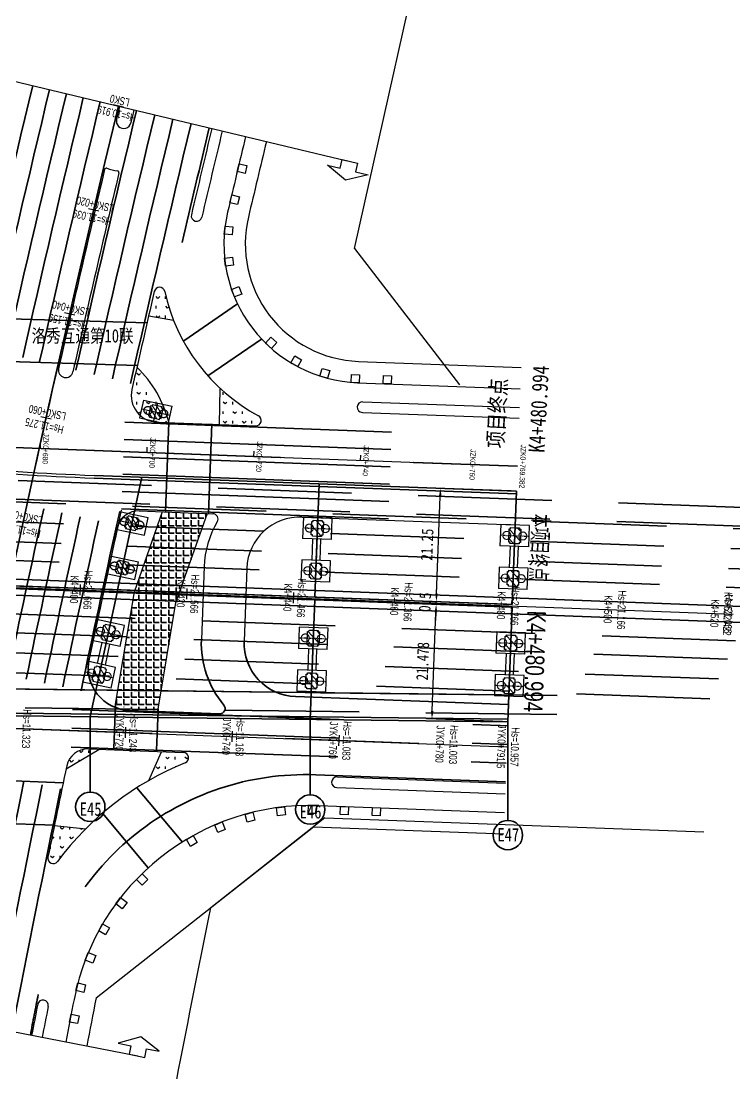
# Model space of a CAD drawing. Extents: x 0 to 558779, y 0 to 2762081.
# Drawn here: x 520610.6 to 520744.2, y 2757525.3 to 2757722.5 of the extents above; entities that cross this region are included whole.
import ezdxf
from ezdxf.enums import TextEntityAlignment as Align

# ---------------------------------------------------------------- set-up
doc = ezdxf.new("R2010")
doc.units = 0
doc.header["$LTSCALE"] = 20
doc.header["$PDMODE"] = 34
for name, pattern in [('CENTER', [2, 1.25, -0.25, 0.25, -0.25]), ('DASHED', [19.05, 12.7, -6.35]), ('HIDDEN', [0.375, 0.25, -0.125])]:
    doc.linetypes.add(name, pattern=pattern)
for name, color, linetype in [('B-标线', 8, 'Continuous'), ('B-标线 地面', 46, 'Continuous'), ('DL-中心线', 10, 'Continuous'), ('DL-人行道边线', 1, 'Continuous'), ('DL-分界线', 11, 'Continuous'), ('DL-树池', 110, 'Continuous'), ('DL-非机动车道边线', 6, 'Continuous'), ('FD-斑马线', 243, 'Continuous'), ('L-主桥边线', 240, 'Continuous'), ('L-辅路绿化带', 3, 'Continuous'), ('Pile-JZ', 7, 'Continuous'), ('QL-主线桥墩', 191, 'Continuous'), ('RD-红线', 230, 'Continuous'), ('XW_2022', 7, 'Continuous'), ('XW_JY-江城大道右辅路', 7, 'Continuous'), ('XW_JZ', 7, 'Continuous'), ('XW_JZ-江城大道左辅路', 7, 'Continuous'), ('XW_L', 7, 'Continuous'), ('XW_洛沙大道', 7, 'Continuous'), ('主线墩中心线', 6, 'Continuous'), ('主线墩号', 1, 'Continuous'), ('主线桥宽', 4, 'Continuous'), ('分界线', 11, 'Continuous'), ('文本', 3, 'Continuous'), ('桩号-2022', 7, 'Continuous'), ('桩号-JY-江城大道右辅路', 7, 'Continuous'), ('桩号-洛沙大道', 7, 'Continuous'), ('点划线', 6, 'CENTER'), ('粗实线', 1, 'Continuous'), ('设计高-2022', 7, 'Continuous'), ('设计高-JY-江城大道右辅路', 7, 'Continuous'), ('设计高-地面高-2022', 7, 'Continuous'), ('设计高-地面高-JY-江城大道右辅路', 7, 'Continuous'), ('设计高-地面高-洛沙大道', 7, 'Continuous'), ('设计高-洛沙大道', 7, 'Continuous')]:
    doc.layers.add(name, color=color, linetype=linetype)
for name, color, linetype, lineweight in [('构造粗虚', 2, 'DASHED', 30), ('构造细实', 5, 'Continuous', 15), ('细线', 3, 'Continuous', 18), ('细虚线', 2, 'DASHED', 15)]:
    doc.layers.add(name, color=color, linetype=linetype, lineweight=lineweight)
doc.styles.get("Standard").update_dxf_attribs({"font": 'fsdb_e.shx', "width": 0.7, "bigfont": 'hzdx.shx'})
doc.styles.add('STYLE1', font='fsdb_e.shx', dxfattribs={"width": 0.75, "bigfont": 'hzdx.shx'})
doc.styles.add('仿宋', font='simfang_0.ttf', dxfattribs={"width": 0.8})
doc.dimstyles.new('跨度', dxfattribs={"dimscale": 2, "dimtxt": 2.2, "dimasz": 1.5, "dimexe": 1, "dimexo": 1, "dimgap": 1, "dimtad": 1, "dimdec": 3, "dimzin": 9, "dimdsep": 46, "dimtxsty": '仿宋', "dimcen": 0, "dimclrd": 4, "dimclre": 4, "dimclrt": 256, "dimadec": 0, "dimazin": 3, "dimtfac": 1, "dimtdec": 3, "dimtix": 1, "dimtmove": 2, "dimatfit": 3, "dimfxl": 1, "dimtolj": 1, "dimtzin": 0, "dimarcsym": 2})
pattern_1 = [(90, (74.0868, 41.6064), (-1.79605, 1.79605), [0.47625, -3.11585]), (45, (74.0868, 41.6064), (-1.7960512242, 1.7960512242), [0.47625, -2.06375]), (135, (74.0868, 41.6064), (-1.7960512242, -1.7960512242), [0.47625, -2.06375])]
pattern_2 = [(90, (74.0869, 241.6073), (-1.79605, 1.79605), [0.47625, -3.11585]), (45, (74.0869, 241.6073), (-1.7960512242, 1.7960512242), [0.47625, -2.06375]), (135, (74.0869, 241.6073), (-1.7960512242, -1.7960512242), [0.47625, -2.06375])]

# ---------------------------------------------------------------- blocks, each defined once
blk = doc.blocks.new('shuchi02')
at = {"layer": 'DL-树池', "color": 3}
blk.add_lwpolyline([(-0.75, 0), (0.75, 0), (0.75, -1.5), (-0.75, -1.5)], close=True, dxfattribs=at)
blk = doc.blocks.new('shuchi01')
at = {"layer": 'DL-树池', "color": 3}
blk.add_lwpolyline([(-0.75, 1.5), (0.75, 1.5), (0.75, 0), (-0.75, 0)], close=True, dxfattribs=at)
blk = doc.blocks.new('E42-E45')
at = {"layer": '构造细实'}
h = blk.add_hatch(dxfattribs=at)
h.set_pattern_fill('ANSI31', color=4, scale=40, style=0)
h.paths.add_polyline_path([(46125, 20497), (46125, 20412), (46125, 20327), (46100, 20327), (46100, 20302), (45850, 20302), (45850, 20327), (45825, 20327), (45825, 20412), (45825, 20497), (45850, 20497), (45850, 20522), (46100, 20522), (46100, 20497)])
h.paths.add_polyline_path([(45050, 20302), (45050, 20327), (45025, 20327), (45025, 20412), (45025, 20497), (45050, 20497), (45050, 20522), (45300, 20522), (45300, 20497), (45325, 20497), (45325, 20412), (45325, 20327), (45300, 20327), (45300, 20302)])
at = {"layer": '点划线', "ltscale": 0.3}
for p, q in [((45175, 20682), (45175, 20142)), ((45975, 20682), (45975, 20142)), ((44975, 20412), (46175, 20412))]:
    blk.add_line(p, q, dxfattribs=at)
at = {"layer": '粗实线'}
for p, q in [((44975, 20142), (44975, 20682)), ((45375, 20682), (44975, 20682)), ((45375, 20142), (45375, 20682)), ((45775, 20142), (45775, 20682)), ((46175, 20682), (45775, 20682)), ((46175, 20142), (46175, 20682)), ((45375, 20487), (45775, 20487)), ((45375, 20337), (45775, 20337)), ((44975, 20142), (45375, 20142)), ((45775, 20142), (46175, 20142))]:
    blk.add_line(p, q, dxfattribs=at)
at = {"layer": '粗实线', "color": 4}
for points in [[(45050, 20302), (45050, 20327), (45025, 20327), (45025, 20412), (45025, 20497), (45050, 20497), (45050, 20522), (45300, 20522), (45300, 20497), (45325, 20497), (45325, 20412), (45325, 20327)], [(45050, 20302), (45300, 20302), (45300, 20327), (45325, 20327)]]:
    blk.add_lwpolyline(points, dxfattribs=at)
blk.add_lwpolyline([(46125, 20497), (46125, 20412), (46125, 20327), (46100, 20327), (46100, 20302), (45850, 20302), (45850, 20327), (45825, 20327), (45825, 20412), (45825, 20497), (45850, 20497), (45850, 20522), (46100, 20522), (46100, 20497)], close=True, dxfattribs=at)
at = {"layer": '细虚线', "ltscale": 5}
for centre in [(45175, 20562), (45975, 20562), (45175, 20262), (45975, 20262)]:
    blk.add_circle(centre, 75, dxfattribs=at)
blk = doc.blocks.new('*D1528')
at = {"layer": 'DEFPOINTS', "color": 0}
for p in [(3667.43, -386.64), (3681.65, -387.17), (3680.85, -408.64)]:
    blk.add_point(p, dxfattribs=at)
at = {"layer": '主线桥宽', "color": 4, "lineweight": -2}
for p, q in [((3680.65, -387.14), (3666.43, -386.61)), ((3666.69, -406.61), (3667.37, -388.14)), ((3679.85, -408.6), (3665.63, -408.07))]:
    blk.add_line(p, q, dxfattribs=at)
at = {"layer": '主线桥宽', "color": 4}
for points in [[(3667.62, -388.15), (3667.12, -388.13), (3667.43, -386.64)], [(3666.44, -406.6), (3666.94, -406.62), (3666.63, -408.11)]]:
    blk.add_solid(points, dxfattribs=at)
at = {"layer": '主线桥宽', "insert": (3664.91, -397.3), "char_height": 2.2, "attachment_point": 5, "rotation": 87.866, "style": '仿宋'}
blk.add_mtext('\\A1;21.478', dxfattribs=at)
blk = doc.blocks.new('*D1556')
at = {"layer": 'DEFPOINTS', "color": 0}
for p in [(3667.45, -386.14), (3681.65, -387.17), (3681.67, -386.67)]:
    blk.add_point(p, dxfattribs=at)
at = {"layer": '主线桥宽', "color": 4, "lineweight": -2}
for p, q in [((3667.51, -384.65), (3667.56, -383.15)), ((3680.67, -386.64), (3666.45, -386.11)), ((3667.43, -386.64), (3667.45, -386.14)), ((3680.65, -387.14), (3666.43, -386.61)), ((3667.37, -388.14), (3667.32, -389.64))]:
    blk.add_line(p, q, dxfattribs=at)
at = {"layer": '主线桥宽', "color": 4}
for points in [[(3667.26, -384.64), (3667.75, -384.65), (3667.45, -386.14)], [(3667.62, -388.15), (3667.12, -388.13), (3667.43, -386.64)]]:
    blk.add_solid(points, dxfattribs=at)
at = {"layer": '主线桥宽', "insert": (3665.33, -386.23), "char_height": 2.2, "attachment_point": 5, "rotation": 87.866, "style": '仿宋'}
blk.add_mtext('\\A1;0.5', dxfattribs=at)
blk = doc.blocks.new('*D1557')
at = {"layer": 'DEFPOINTS', "color": 0}
for p in [(3668.24, -364.91), (3682.46, -365.44), (3681.67, -386.67)]:
    blk.add_point(p, dxfattribs=at)
at = {"layer": '主线桥宽', "color": 4, "lineweight": -2}
for p, q in [((3681.46, -365.4), (3667.24, -364.87)), ((3667.51, -384.65), (3668.18, -366.41)), ((3680.67, -386.64), (3666.45, -386.11))]:
    blk.add_line(p, q, dxfattribs=at)
at = {"layer": '主线桥宽', "color": 4}
for points in [[(3668.43, -366.42), (3667.93, -366.4), (3668.24, -364.91)], [(3667.26, -384.64), (3667.75, -384.65), (3667.45, -386.14)]]:
    blk.add_solid(points, dxfattribs=at)
at = {"layer": '主线桥宽', "insert": (3665.73, -375.45), "char_height": 2.2, "attachment_point": 5, "rotation": 87.866, "style": '仿宋'}
blk.add_mtext('\\A1;21.25', dxfattribs=at)
blk = doc.blocks.new('独柱墩20220927')
at = {"layer": '构造细实'}
h = blk.add_hatch(dxfattribs=at)
h.set_pattern_fill('ANSI31', color=4, scale=0.2, style=0)
h.paths.add_polyline_path([(0, 1.2), (-0.95, 1.2), (-0.95, 0.95), (-1.2, 0.95), (-1.2, 0), (0, 0)])
h.paths.add_polyline_path([(0, 0), (1.2, 0), (1.2, 0.95), (0.95, 0.95), (0.95, 1.2), (0, 1.2)])
h.paths.add_polyline_path([(-1.2, 0), (-1.2, -0.95), (-0.95, -0.95), (-0.95, -1.2), (0, -1.2), (0, 0)])
h.paths.add_polyline_path([(0, -1.2), (0.95, -1.2), (0.95, -0.95), (1.2, -0.95), (1.2, 0), (0, 0)])
at = {"layer": '构造粗虚', "ltscale": 5}
for centre in [(0, 1.5), (0, -1.5)]:
    blk.add_circle(centre, 0.75, dxfattribs=at)
at = {"layer": '点划线', "ltscale": 29.527559}
for p, q in [((0, 2.75), (0, -2.75)), ((-1.7, 0), (1.7, 0)), ((0, -0.58), (0, -2.17))]:
    blk.add_line(p, q, dxfattribs=at)
at = {"layer": '粗实线'}
for p, q in [((-1.7, 2.75), (-1.7, -2.75)), ((1.7, 2.75), (-1.7, 2.75)), ((1.7, 2.75), (1.7, -2.75)), ((-1.7, -2.75), (1.7, -2.75))]:
    blk.add_line(p, q, dxfattribs=at)
blk.add_lwpolyline([(1.2, -0.95), (1.2, 0), (1.2, 0.95), (0.95, 0.95), (0.95, 1.2), (-0.95, 1.2), (-0.95, 0.95), (-1.2, 0.95), (-1.2, 0), (-1.2, -0.95), (-0.95, -0.95), (-0.95, -1.2), (0.95, -1.2), (0.95, -0.95)], close=True, dxfattribs=at)
blk = doc.blocks.new('主线桥墩10.09')
for p, q in [((3608.4405, -369.0205), (3602.4478, -396.8606)), ((3608.6629, -379.7697), (3607.7171, -384.1692))]:
    blk.add_line(p, q)
at = {"layer": 'L-主桥边线', "lineweight": 35, "ltscale": 2}
blk.add_line((3603.4233, -362.4943), (3682.4599, -365.439), dxfattribs=at)
at = {"layer": 'L-主桥边线', "color": 3, "lineweight": 35}
for points in [[(1927.4958, -307.3726, 0.02003161), (2286.864, -335.2068), (3681.65, -387.174)], [(1927.5544, -306.876), (1927.5544, -306.876, 0.02003161), (2286.8826, -334.7071), (3681.6686, -386.6743)]]:
    blk.add_lwpolyline(points, format="xyb", dxfattribs=at)
at = {"layer": 'L-主桥边线', "lineweight": 35, "ltscale": 2, "flags": 128}
blk.add_lwpolyline([(3416.706, -405.9986, -0.01035674), (3445.4937, -405.7547), (3680.8502, -408.6362)], format="xyb", dxfattribs=at)
at = {"layer": 'L-主桥边线'}
blk.add_arc((3622.0394, 137.159), 500, 264.590189, 267.866251, dxfattribs=at)
at = {"layer": '主线墩中心线', "linetype": 'CENTER', "lineweight": 35}
for p, q in [((3607.7704, -383.921), (3612.306, -362.8252)), ((3645.4919, -364.0617), (3644.7007, -385.2969)), ((3681.6686, -386.6741), (3682.4599, -365.4389)), ((3602.6625, -407.679), (3607.6637, -384.4174)), ((3644.6821, -385.7966), (3643.848, -408.1832)), ((3680.8502, -408.6371), (3681.65, -387.174))]:
    blk.add_line(p, q, dxfattribs=at)
at = {"layer": '主线墩号', "lineweight": 35}
for p, q in [((3602.6625, -407.679), (3602.6625, -421.8233)), ((3643.848, -408.1832), (3643.848, -422.3276)), ((3680.8502, -408.6371), (3680.8502, -427.1295))]:
    blk.add_line(p, q, dxfattribs=at)
for centre in [(3602.6625, -424.5733), (3643.848, -425.0776), (3680.8502, -429.8795)]:
    blk.add_circle(centre, 2.75, dxfattribs=at)
at = {"layer": '主线墩号'}
for p, xscale, yscale, zscale, rotation in [((3832.04, -839.4353), 0.0100000001842613, 0.0100000001842613, 0.0100000001842613, 87.86625102040553), ((3869.0079, -840.8125), 0.0100000001842613, 0.0100000001842613, 0.0100000001842613, 87.86625102040553), ((3708.952, -884.3953), 0.0100000000241002, 0.0100000000241002, 0.0100000000241002, 77.86625109891851), ((3831.273, -860.022), 0.0100000001842613, 0.0100000001842613, 0.0100000001842613, 87.86625102040553), ((3868.258, -860.9376), 0.0100000001842613, 0.0100000001842613, 0.0100000001842613, 87.86625102040553)]:
    blk.add_blockref('E42-E45', p, dxfattribs=dict(at, xscale=xscale, yscale=yscale, zscale=zscale, rotation=rotation))
at = {"layer": '细线', "rotation": 77.86625106761758}
for p in [(3614.93, -350.6202), (3610.4496, -371.4596), (3608.6629, -379.7697)]:
    blk.add_blockref('独柱墩20220927', p, dxfattribs=at)
at = {"layer": '主线墩号', "lineweight": 35, "style": '仿宋', "width": 0.8}
for s, p in [('K4+480.994', (3686.6248, -350.0627)), ('项目终点', (3678.8388, -350.8198))]:
    blk.add_text(s, height=3, rotation=87, dxfattribs=at).set_placement(p, align=Align.MIDDLE_CENTER)
for s, p in [('E45', (3602.7232, -424.9989)), ('E46', (3643.9087, -425.5031)), ('E47', (3680.9292, -429.8129))]:
    blk.add_text(s, height=2.5, dxfattribs=at).set_placement(p, align=Align.MIDDLE_CENTER)
at = {"layer": '文本', "style": '仿宋', "width": 0.8}
blk.add_text('洛秀互通第10联', height=2.5, dxfattribs=at).set_placement((3591.6791, -337.5865))
at = {"layer": '主线桥宽'}
dim = blk.add_linear_dim(base=(3668.2406, -364.909), p1=(3681.6686, -386.6743), p2=(3682.4599, -365.4389), angle=267.866018, dimstyle='跨度', override={"dimscale": 1, "dimfxl": 0.6}, dxfattribs=at)
dim.commit()
dim.dimension.update_dxf_attribs({"geometry": '*D1557', "text_midpoint": (3665.7275, -375.4478)})
dim = blk.add_linear_dim(base=(3667.4493, -386.1445), p1=(3681.65, -387.174), p2=(3681.6686, -386.6743), angle=267.866018, dimstyle='跨度', override={"dimscale": 1, "dimfxl": 0.6}, dxfattribs=at)
dim.commit()
dim.dimension.update_dxf_attribs({"geometry": '*D1556', "text_midpoint": (3665.331, -386.2279), "dimtype": 160})
dim = blk.add_aligned_dim(p1=(3680.8502, -408.6371), p2=(3681.65, -387.174), distance=14.2292, dimstyle='跨度', override={"dimscale": 1, "dimfxl": 0.6}, dxfattribs=at)
dim.commit()
dim.dimension.update_dxf_attribs({"geometry": '*D1528', "text_midpoint": (3664.9134, -397.2968)})

msp = doc.modelspace()

# ---------------------------------------------------------------- hatches: boundary and pattern name
at = {"layer": 'FD-斑马线', "lineweight": 35}
h = msp.add_hatch(dxfattribs=at)
h.set_pattern_fill('ANGLE', color=8, scale=0.2, style=0)
h.set_pattern_definition([(0, (74.0868, -58.3936), (0, 1.397), [1.016, -0.381]), (90, (74.0868, -58.3936), (-1.397, 1e-16), [1.016, -0.381])])
edge = h.paths.add_edge_path()
edge.add_line((520632.252, 2757593.575), (520636.178, 2757593.428))
edge.add_line((520636.178, 2757593.428), (520639.551, 2757613.604))
edge.add_line((520639.551, 2757613.604), (520645.436, 2757630.309))
edge.add_line((520645.436, 2757630.309), (520637.064, 2757630.621))
edge.add_line((520637.064, 2757630.621), (520631.775, 2757615.608))
edge.add_line((520631.775, 2757615.608), (520628.258, 2757594.571))
edge.add_arc((520632.624, 2757603.568), 10, 244.11294, 267.86602)
at = {"layer": 'L-辅路绿化带'}
h = msp.add_hatch(dxfattribs=at)
h.set_pattern_fill('GRASS', color=256, scale=0.1, style=0)
h.set_pattern_definition(pattern_2)
edge = h.paths.add_edge_path()
edge.add_arc((524518.733, 2756774.797), 3985.5, 166.991874, 167.059384)
edge.add_line((520634.454, 2757667.314), (520639.097, 2757666.509))
edge.add_arc((520671.649, 2757679.368), 35, 192.3547, 201.55611, ccw=False)
edge.add_arc((520636.483, 2757671.665), 1, 12.3547, 166.99187)
h = msp.add_hatch(dxfattribs=at)
h.set_pattern_fill('GRASS', color=256, scale=0.1, style=0)
h.set_pattern_definition(pattern_2)
edge = h.paths.add_edge_path()
edge.add_arc((520636.177, 2757652.382), 4.998, 166.81406, 267.87628)
edge.add_line((520635.992, 2757647.387), (520638.112, 2757647.308))
edge.add_line((520638.112, 2757647.308), (520632.266, 2757657.737))
edge.add_arc((524518.733, 2756774.797), 3985.5, 167.200612, 167.262745)
h = msp.add_hatch(dxfattribs=at)
h.set_pattern_fill('GRASS', color=256, scale=0.1, style=0)
h.set_pattern_definition(pattern_2)
edge = h.paths.add_edge_path()
edge.add_line((520654.423, 2757646.701), (520647.687, 2757646.951))
edge.add_line((520647.687, 2757646.951), (520647.814, 2757653.738))
edge.add_arc((520671.678, 2757679.404), 35.046, 227.08212, 241.59487)
edge.add_arc((520654.529, 2757647.696), 1.002, -96.12023, 61.5371, ccw=False)
h = msp.add_hatch(dxfattribs=at)
h.set_pattern_fill('GRASS', color=256, scale=0.1, style=0)
h.set_pattern_definition(pattern_1)
edge = h.paths.add_edge_path()
edge.add_arc((520660.621, 2757573.989), 42.484, 167.59022, 168.53485)
edge.add_line((520618.984, 2757582.434), (520625.148, 2757586.084))
edge.add_line((520625.148, 2757586.084), (520623.162, 2757586.158))
edge.add_arc((520623.028, 2757582.141), 4.019, 88.08824, 165.91029)
h = msp.add_hatch(dxfattribs=at)
h.set_pattern_fill('GRASS', color=256, scale=0.1, style=0)
h.set_pattern_definition([(90, (74.0868, -58.3936), (-1.79605, 1.79605), [0.47625, -3.11585]), (45, (74.0868, -58.3936), (-1.7960512242, 1.7960512242), [0.47625, -2.06375]), (135, (74.0868, -58.3936), (-1.7960512242, -1.7960512242), [0.47625, -2.06375])])
edge = h.paths.add_edge_path()
edge.add_arc((520640.91, 2757584.496), 1, 9.9548, 87.86602)
edge.add_line((520640.947, 2757585.495), (520636.846, 2757585.648))
edge.add_line((520636.846, 2757585.648), (520634.497, 2757580.272))
edge.add_arc((520662.303, 2757531.663), 56, 112.04359, 119.7712, ccw=False)
edge.add_arc((520640.882, 2757584.512), 1.026, 293.1864, 368.81199)
h = msp.add_hatch(dxfattribs=at)
h.set_pattern_fill('GRASS', color=256, scale=0.1, style=0)
h.set_pattern_definition(pattern_1)
edge = h.paths.add_edge_path()
edge.add_arc((521521.8, 2757384.591), 924.163, 168.311747, 168.686545, ccw=False)
edge.add_line((520616.8, 2757571.814), (520622.661, 2757571.217))
edge.add_arc((520662.737, 2757531.288), 56.572, 135.10502, 143.30313)
edge.add_arc((520616.575, 2757565.691), 1, 168.54267, 323.34504, ccw=False)

# ---------------------------------------------------------------- linework, layer by layer
at = {"layer": 'B-标线', "linetype": 'HIDDEN', "lineweight": 35, "ltscale": 5, "flags": 128}
for points in [[(516322.438, 2758316.933), (516956.171, 2758023.087, 0.0793686), (517564.823, 2757850.856), (518947.799, 2757687.806, 0.0200316), (519307.547, 2757659.942), (521003.552, 2757596.752)], [(516320.965, 2758313.758), (516954.699, 2758019.912, 0.0793686), (517564.414, 2757847.38), (518947.39, 2757684.33, 0.0200316), (519307.417, 2757656.444), (521003.422, 2757593.254)], [(516319.388, 2758310.356), (516953.121, 2758016.51, 0.0793686), (517563.975, 2757843.656), (518946.951, 2757680.605, 0.0200316), (519307.277, 2757652.697), (521003.282, 2757589.507)], [(516317.81, 2758306.954), (516951.544, 2758013.108, 0.0793686), (517563.535, 2757839.932), (518946.511, 2757676.881, 0.0200316), (519307.137, 2757648.95), (521003.142, 2757585.76)], [(518722.616, 2757735.5), (518950.258, 2757708.661, 0.0200316), (519308.329, 2757680.927), (521004.334, 2757617.737)], [(518722.177, 2757731.776), (518949.819, 2757704.937, 0.0200316), (519308.189, 2757677.18), (521004.194, 2757613.99)], [(518721.738, 2757728.051), (518949.38, 2757701.213, 0.0200316), (519308.05, 2757673.433), (521004.055, 2757610.243)], [(518721.328, 2757724.575), (518948.97, 2757697.737, 0.0200316), (519307.919, 2757669.935), (521003.924, 2757606.745)], [(520086.697, 2757597.639), (520291.313, 2757590.016, 0.0321223), (520394.41, 2757592.798, -0.0258674), (520466.372, 2757595.641), (520710.878, 2757592.647)]]:
    msp.add_lwpolyline(points, format="xyb", dxfattribs=at)
at = {"layer": 'B-标线', "lineweight": 35, "flags": 128}
for points in [[(518725.387, 2757720.573), (518948.561, 2757694.261, 0.0200316), (519307.789, 2757666.438), (521003.794, 2757603.247)], [(518725.036, 2757717.593), (518948.209, 2757691.282, 0.0200316), (519307.677, 2757663.44), (521003.682, 2757600.25)]]:
    msp.add_lwpolyline(points, format="xyb", dxfattribs=at)
at = {"layer": 'B-标线', "linetype": 'HIDDEN', "lineweight": 35, "ltscale": 5, "flags": 128}
for points in [[(520609.996, 2757636.433), (521004.483, 2757621.735)], [(520609.666, 2757632.942), (521004.353, 2757618.237)]]:
    msp.add_lwpolyline(points, dxfattribs=at)
at = {"layer": 'B-标线', "lineweight": 35, "ltscale": 5, "flags": 128}
msp.add_lwpolyline([(519867.718, 2757617.806, -0.0225048), (519961.871, 2757610.045, 0.0225048), (520056.023, 2757602.285), (520291.443, 2757593.513, 0.0321223), (520394.091, 2757596.283, -0.0258674), (520466.415, 2757599.14), (520710.921, 2757596.147)], format="xyb", dxfattribs=at)
at = {"layer": 'B-标线 地面', "linetype": 'HIDDEN', "lineweight": 35, "ltscale": 10}
for p, q in [((520629.968, 2757647.362), (520703.698, 2757644.614)), ((520629.847, 2757644.114), (520703.577, 2757641.366)), ((520629.726, 2757640.866), (520703.456, 2757638.119)), ((520629.605, 2757637.618), (520703.335, 2757634.871)), ((520629.484, 2757634.371), (520703.214, 2757631.623)), ((520629.363, 2757631.123), (520703.093, 2757628.376)), ((520620.181, 2757593.523), (520701.681, 2757590.487)), ((520620.051, 2757590.026), (520701.551, 2757586.989)), ((520619.921, 2757586.528), (520701.421, 2757583.492)), ((520665.727, 2757581.319), (520701.29, 2757579.994))]:
    msp.add_line(p, q, dxfattribs=at)
for centre, radius, start, end in [((524518.782, 2756774.802), 4016.548, 166.529215, 167.252143), ((524518.782, 2756774.802), 4013.298, 166.529215, 167.252143), ((524518.782, 2756774.802), 4010.048, 166.529215, 167.252143), ((524518.782, 2756774.802), 4006.798, 166.529215, 167.252143), ((524518.782, 2756774.802), 4003.548, 166.529215, 167.252143), ((524518.782, 2756774.802), 3996.548, 166.529215, 167.252143), ((524518.782, 2756774.802), 3993.048, 166.529215, 167.252143), ((524518.782, 2756774.802), 3989.548, 166.529215, 167.252143), ((524518.782, 2756774.802), 3986.048, 166.529215, 167.252143), ((524518.782, 2756774.802), 3982.548, 166.529215, 166.846718), ((524521.714, 2756774.167), 3999.798, 167.62823, 168.085203), ((524521.714, 2756774.167), 3996.298, 167.62823, 168.085203), ((524521.714, 2756774.167), 3992.798, 167.62823, 168.085203), ((524521.714, 2756774.167), 3989.298, 167.62823, 168.085203), ((524521.714, 2756774.167), 3985.798, 167.62823, 168.085203), ((520663.828, 2757530.354), 51, 87.86625, 168.91087), ((524518.782, 2756774.802), 3989.798, 168.355052, 169.022627), ((524518.782, 2756774.802), 3986.298, 168.355052, 169.022627), ((524518.782, 2756774.802), 3982.798, 168.355052, 169.022627), ((524518.782, 2756774.802), 3979.298, 168.910865, 169.022627)]:
    msp.add_arc(centre, radius, start, end, dxfattribs=at)
at = {"layer": 'DL-中心线', "linetype": 'CENTER', "lineweight": 35, "ltscale": 5, "flags": 128}
for points in [[(520628.78, 2757706.611, 0.01088), (520591.925, 2757536.496)], [(519936.037, 2757686.063), (519964.506, 2757685.002, -0.0050031), (520064.453, 2757680.276, 0.0050041), (520164.421, 2757675.549), (520317.716, 2757669.838, -0.0357688), (520402.945, 2757660.533, 0.0357677), (520544.989, 2757645.024), (520703.493, 2757639.118)], [(519936.037, 2757686.063), (519964.506, 2757685.002, -0.0050031), (520064.453, 2757680.276, 0.0050041), (520164.421, 2757675.549), (520299.83, 2757670.504, -0.0319844), (520426.983, 2757657.594, 0.0319834), (520554.132, 2757644.684), (520703.493, 2757639.118)], [(519867.718, 2757617.806, -0.0225048), (519961.871, 2757610.045, 0.0225048), (520056.023, 2757602.285), (520291.443, 2757593.513, 0.0321223), (520394.091, 2757596.283, -0.0258674), (520466.415, 2757599.14), (520710.921, 2757596.147)], [(519911.253, 2757616.543), (519975.963, 2757608.381, 0.0220618), (520046.293, 2757602.647), (520289.467, 2757593.586, 0.0273256), (520365.91, 2757594.916, -0.0273256), (520442.352, 2757596.246), (520701.536, 2757586.59)]]:
    msp.add_lwpolyline(points, format="xyb", dxfattribs=at)
at = {"layer": 'DL-人行道边线'}
for p, q in [((520673.724, 2757658.776), (520704.184, 2757657.641)), ((520665.317, 2757571.577), (520700.927, 2757570.251))]:
    msp.add_line(p, q, dxfattribs=at)
for points in [[(520628.258, 2757594.571), (520631.775, 2757615.608), (520637.064, 2757630.621)], [(520636.149, 2757593.252), (520639.551, 2757613.604), (520645.436, 2757630.309)], [(520624.607, 2757539.51), (520665.317, 2757571.577)]]:
    msp.add_lwpolyline(points, dxfattribs=at)
for centre, radius, start, end in [((524518.782, 2756774.802), 3971.548, 166.529215, 166.739247), ((520674.544, 2757680.761), 22, 166.73925, 267.86602), ((524518.782, 2756774.802), 3968.548, 168.890065, 169.022627)]:
    msp.add_arc(centre, radius, start, end, dxfattribs=at)
at = {"layer": 'DL-非机动车道边线'}
for p, q in [((520673.575, 2757654.779), (520704.035, 2757653.644)), ((520666.311, 2757575.543), (520701.076, 2757574.248))]:
    msp.add_line(p, q, dxfattribs=at)
for centre, radius, start, end in [((524518.782, 2756774.802), 3975.548, 166.529215, 166.739247), ((520674.544, 2757680.761), 26, 166.73925, 267.86602), ((520664.636, 2757530.574), 45, 87.86625, 168.90545), ((524518.782, 2756774.802), 3972.548, 168.905449, 169.022627)]:
    msp.add_arc(centre, radius, start, end, dxfattribs=at)
at = {"layer": 'FD-斑马线', "lineweight": 35}
for p, q in [((520586.531, 2757581.009), (520618.448, 2757579.82)), ((520584.908, 2757573.064), (520616.814, 2757571.875))]:
    msp.add_line(p, q, dxfattribs=at)
for points in [[(520641.026, 2757662.646), (520651.086, 2757669.542)], [(520602.048, 2757666.918), (520634.143, 2757665.965)], [(520645.548, 2757656.048), (520655.609, 2757662.943)], [(520600.246, 2757658.968), (520632.327, 2757658.015)], [(520638.257, 2757647.338), (520637.633, 2757630.6)], [(520646.251, 2757647.04), (520645.628, 2757630.302)], [(520627.948, 2757586.23), (520628.258, 2757594.571)], [(520635.942, 2757585.932), (520636.221, 2757593.427)], [(520632.231, 2757578.904), (520640.774, 2757568.727)], [(520625.796, 2757574.127), (520634.387, 2757563.892)]]:
    msp.add_lwpolyline(points, dxfattribs=at)
at = {"layer": 'L-主桥边线', "lineweight": 35, "ltscale": 2}
msp.add_line((520624.283, 2757637.401), (520703.32, 2757634.456), dxfattribs=at)
at = {"layer": 'L-主桥边线', "lineweight": 35, "ltscale": 2, "flags": 128}
for points in [[(518705.32, 2757721.176), (518948.356, 2757692.523, 0.0200316), (519307.724, 2757664.689), (520702.51, 2757612.722)], [(518705.379, 2757721.673), (518948.414, 2757693.019, 0.0200316), (519307.742, 2757665.188), (520702.528, 2757613.221)], [(520437.551, 2757594.397, -0.0103567), (520466.36, 2757594.641), (520701.729, 2757591.759)], [(520437.566, 2757593.897, -0.0103567), (520466.353, 2757594.141), (520701.71, 2757591.259)]]:
    msp.add_lwpolyline(points, format="xyb", dxfattribs=at)
msp.add_lwpolyline([(520624.264, 2757636.902), (520703.301, 2757633.957)], dxfattribs=at)
at = {"layer": 'L-主桥边线'}
for radius in [500.5, 500]:
    msp.add_arc((520642.899, 2758137.055), radius, 264.59019, 267.86625, dxfattribs=at)
at = {"layer": 'L-辅路绿化带'}
for p, q in [((520674.541, 2757651.205), (520703.903, 2757650.11)), ((520674.466, 2757649.206), (520703.828, 2757648.112)), ((520635.992, 2757647.387), (520654.494, 2757646.698)), ((520632.67, 2757630.749), (520646.471, 2757630.235)), ((520663.193, 2757629.612), (520703.084, 2757628.126)), ((520644.834, 2757620.325), (520644.324, 2757606.635)), ((520652.827, 2757619.991), (520652.318, 2757606.336)), ((520623.162, 2757586.157), (520640.946, 2757585.495)), ((520669.746, 2757580.919), (520701.281, 2757579.744)), ((520669.672, 2757578.92), (520701.207, 2757577.746))]:
    msp.add_line(p, q, dxfattribs=at)
at = {"layer": 'L-辅路绿化带', "lineweight": 35}
for p, q in [((520661.939, 2757595.97), (520701.83, 2757594.484)), ((520630.835, 2757593.377), (520647.722, 2757592.748))]:
    msp.add_line(p, q, dxfattribs=at)
at = {"layer": 'L-辅路绿化带', "flags": 128}
for points in [[(520629.023, 2757706.553, 0.0001581), (520628.434, 2757704.092, 0.0023593)], [(520631.697, 2757705.912, 0.0001581), (520631.109, 2757703.453)], [(520628.434, 2757704.092, 1), (520631.109, 2757703.453)], [(520626.211, 2757694.735, 0.0023951), (520617.576, 2757657.401, 0.0023593)], [(520628.887, 2757694.1, 0.002395), (520620.259, 2757656.794)], [(520626.604, 2757694.949, 0.0557281), (520628.631, 2757694.467)], [(520628.887, 2757694.1, 0.4468529), (520628.631, 2757694.467)]]:
    msp.add_lwpolyline(points, format="xyb", dxfattribs=at)
at = {"layer": 'L-辅路绿化带'}
for points in [[(520634.452, 2757667.315), (520639.095, 2757666.508)], [(520647.687, 2757646.951), (520647.813, 2757653.738)], [(520618.984, 2757582.434), (520625.148, 2757586.084)], [(520634.497, 2757580.272), (520636.846, 2757585.648)], [(520616.8, 2757571.814), (520622.661, 2757571.217)]]:
    msp.add_lwpolyline(points, dxfattribs=at)
for centre, radius, start, end in [((524518.782, 2756774.802), 3982.048, 166.529215, 166.768537), ((524518.782, 2756774.802), 3980.048, 166.529215, 166.768537), ((520626.503, 2757694.666), 0.3, 70.25497, 166.70322), ((520643.417, 2757686.006), 1, 166.76854, 346.76854), ((524518.782, 2756774.802), 3985.548, 166.992101, 167.263497), ((520636.481, 2757671.665), 1, 12.35492, 166.9921), ((520671.647, 2757679.368), 35, 192.35492, 241.61162), ((520617.325, 2757642.203), 21.5, 13.72747, 46.03418), ((520618.918, 2757657.098), 1.375, 167.25214, 347.25214), ((520636.178, 2757652.384), 5, 167.2635, 267.86602), ((520674.504, 2757650.205), 1, 87.86602, 267.86602), ((520654.531, 2757647.697), 1, 267.86602, 61.61162), ((520632.521, 2757626.752), 4, 87.86602, 167.63515), ((520646.434, 2757629.236), 1, 329.59231, 87.86602), ((520662.82, 2757619.619), 18, 149.59231, 177.86602), ((520662.82, 2757619.619), 10, 87.86602, 177.86602), ((524518.782, 2756774.802), 3982.548, 167.635154, 167.996838), ((520623.013, 2757582.16), 4, 87.86625, 168.29177), ((520640.909, 2757584.496), 1, 292.04458, 87.86625), ((524518.782, 2756774.802), 3982.548, 168.291771, 168.542632), ((520662.303, 2757531.663), 56, 112.04458, 143.34504), ((520669.709, 2757579.92), 1, 87.86625, 267.86625), ((520616.575, 2757565.691), 1, 168.54263, 323.34504), ((524518.782, 2756774.802), 3979.048, 168.937145, 169.022627), ((520614.657, 2757538.132), 1, 348.93715, 168.93715), ((524518.782, 2756774.802), 3977.048, 168.937145, 169.022627)]:
    msp.add_arc(centre, radius, start, end, dxfattribs=at)
at = {"layer": 'L-辅路绿化带', "lineweight": 35}
for centre, radius, start, end in [((520662.311, 2757605.963), 18, 177.86602, 220.01337), ((520662.311, 2757605.963), 10, 177.86602, 267.86625), ((520631.133, 2757601.371), 8, 167.99684, 267.86625), ((520647.759, 2757593.747), 1, 267.86625, 40.01337)]:
    msp.add_arc(centre, radius, start, end, dxfattribs=at)
at = {"layer": 'Pile-JZ'}
for p, q in [((520614.173, 2757642.446), (520614.21, 2757643.446)), ((520634.159, 2757641.702), (520634.196, 2757642.701)), ((520654.145, 2757640.957), (520654.182, 2757641.956)), ((520674.131, 2757640.212), (520674.169, 2757641.211))]:
    msp.add_line(p, q, dxfattribs=at)
at = {"layer": 'RD-红线'}
for points in [[(520672.966, 2757679.944), (520688.533, 2757749.413)], [(520667.441, 2757573.25), (520707.962, 2757571.74), (520738.399, 2757570.606)]]:
    msp.add_lwpolyline(points, dxfattribs=at)
for points in [[(520672.966, 2757679.944), (520692.676, 2757654.367, 0.4689498)], [(520667.441, 2757573.25), (520646.074, 2757556.419, 0.367548)], [(520632.684, 2757486.869, -0.0044819), (520646.074, 2757556.419)]]:
    msp.add_lwpolyline(points, format="xyb", dxfattribs=at)
at = {"layer": 'XW_2022', "color": 4}
msp.add_line((519307.733, 2757664.939), (520743.918, 2757611.429), dxfattribs=at)
msp.add_line((519307.733, 2757664.939), (520743.918, 2757611.429), dxfattribs=at)
at = {"layer": 'XW_JY-江城大道右辅路', "color": 4}
msp.add_line((520442.352, 2757596.246), (520701.536, 2757586.59), dxfattribs=at)
msp.add_line((520442.352, 2757596.246), (520701.536, 2757586.59), dxfattribs=at)
at = {"layer": 'XW_JZ', "color": 4}
msp.add_line((520554.132, 2757644.684), (520703.493, 2757639.118), dxfattribs=at)
at = {"layer": 'XW_JZ-江城大道左辅路', "color": 4}
msp.add_line((520554.132, 2757644.684), (520703.493, 2757639.118), dxfattribs=at)
at = {"layer": 'XW_L', "color": 4}
msp.add_line((520466.415, 2757599.14), (520710.921, 2757596.147), dxfattribs=at)
msp.add_line((520466.415, 2757599.14), (520710.921, 2757596.147), dxfattribs=at)
at = {"layer": 'XW_洛沙大道', "color": 2}
msp.add_arc((524518.782, 2756774.802), 4000.048, 166.529215, 169.022627, dxfattribs=at)
msp.add_arc((524518.782, 2756774.802), 4000.048, 166.529215, 169.022627, dxfattribs=at)
at = {"layer": '分界线'}
for p, q in [((520588.665, 2757716.22), (520671.596, 2757696.355)), ((520632.42, 2757528.641), (520548.703, 2757544.88))]:
    msp.add_line(p, q, dxfattribs=at)
for points in [[(520670.663, 2757696.578), (520673.58, 2757695.88), (520673.196, 2757694.278), (520675.53, 2757693.719), (520671.277, 2757692.703), (520667.945, 2757695.536), (520670.279, 2757694.977), (520670.663, 2757696.578)], [(520630.799, 2757528.956), (520633.744, 2757528.384), (520634.057, 2757530.001), (520636.413, 2757529.544), (520632.962, 2757532.23), (520628.756, 2757531.029), (520631.112, 2757530.572), (520630.799, 2757528.956)]]:
    msp.add_lwpolyline(points, dxfattribs=at)
at = {"layer": '设计高-地面高-2022'}
for p, q in [((520621.619, 2757616.986), (520621.544, 2757614.988)), ((520641.605, 2757616.242), (520641.531, 2757614.243)), ((520661.591, 2757615.497), (520661.517, 2757613.498))]:
    msp.add_line(p, q, dxfattribs=at)
at = {"layer": '设计高-地面高-JY-江城大道右辅路'}
for p, q in [((520630.123, 2757590.251), (520630.049, 2757588.252)), ((520650.109, 2757589.506), (520650.035, 2757587.508)), ((520670.096, 2757588.762), (520670.021, 2757586.763))]:
    msp.add_line(p, q, dxfattribs=at)
at = {"layer": '设计高-地面高-洛沙大道'}
for p, q in [((520629.752, 2757706.378), (520627.807, 2757706.844)), ((520625.143, 2757686.922), (520623.196, 2757687.378)), ((520620.631, 2757667.442), (520618.682, 2757667.889)), ((520616.217, 2757647.941), (520614.265, 2757648.377)), ((520611.9, 2757628.417), (520609.946, 2757628.844))]:
    msp.add_line(p, q, dxfattribs=at)

# ---------------------------------------------------------------- block references
at = {"layer": 'DL-树池'}
for name, p, rotation in [('shuchi01', (520651.212, 2757695.068), 256.6156872107246), ('shuchi01', (520649.828, 2757689.23), 256.7021594843815), ('shuchi01', (520648.673, 2757683.348), 264.2904099903836), ('shuchi01', (520648.767, 2757677.362), 277.5125129548508), ('shuchi01', (520650.228, 2757671.556), 290.7346159193181), ('shuchi01', (520656.871, 2757661.691), 317.1788218482527), ('shuchi01', (520661.701, 2757658.154), 330.4009248127198), ('shuchi01', (520667.213, 2757655.816), 343.6230277771872), ('shuchi01', (520673.113, 2757654.801), 356.8451307416544), ('shuchi01', (520679.108, 2757654.573), 357.8660188834206), ('shuchi02', (520659.115, 2757575.234), 7.04744709397152), ('shuchi02', (520665.101, 2757575.572), 359.4080098255674), ('shuchi02', (520671.097, 2757575.365), 357.8662511205109), ('shuchi02', (520677.093, 2757575.142), 357.8662511205109), ('shuchi02', (520653.227, 2757574.104), 14.68688436237583), ('shuchi02', (520647.541, 2757572.201), 22.32632163078017), ('shuchi02', (520642.159, 2757569.559), 29.96575889918446), ('shuchi02', (520632.68, 2757562.258), 45.24463343599308), ('shuchi02', (520628.752, 2757557.729), 52.88407070439739), ('shuchi02', (520625.461, 2757552.717), 60.52350797280172), ('shuchi02', (520622.865, 2757547.313), 68.16294524120603), ('shuchi02', (520621.01, 2757541.611), 75.80238250961031), ('shuchi02', (520619.793, 2757535.737), 78.95683546594479)]:
    msp.add_blockref(name, p, dxfattribs=dict(at, rotation=rotation))
at = {"layer": 'QL-主线桥墩'}
msp.add_blockref('主线桥墩10.09', (517020.86, 2757999.896), dxfattribs=at)

# ---------------------------------------------------------------- texts
at = {"layer": 'DL-分界线', "style": 'STYLE1', "text_generation_flag": 6, "width": 0.75}
for s, p in [('本项目终点', (520707.577, 2757623.96)), ('K4+480.994', (520706.779, 2757602.561))]:
    msp.add_text(s, height=3.5, rotation=87.86602, dxfattribs=at).set_placement(p, align=Align.MIDDLE_CENTER)
at = {"layer": 'Pile-JZ', "width": 0.75}
for s, p in [('JZK0+680', (520615.172, 2757642.409)), ('JZK0+700', (520635.158, 2757641.664)), ('JZK0+720', (520655.145, 2757640.92)), ('JZK0+740', (520675.131, 2757640.175)), ('JZK0+769.382', (520704.493, 2757639.081)), ('JZK0+760', (520695.117, 2757639.43))]:
    msp.add_text(s, height=1, rotation=267.86602, dxfattribs=at).set_placement(p, align=Align.MIDDLE_CENTER)
at = {"layer": '桩号-2022', "width": 0.75}
for s, p in [('K4+400', (520621.282, 2757615.998)), ('K4+420', (520641.268, 2757615.253)), ('K4+440', (520661.254, 2757614.509)), ('K4+460', (520681.24, 2757613.764)), ('K4+480', (520701.226, 2757613.02)), ('K4+500', (520721.213, 2757612.275)), ('K4+522.422', (520743.619, 2757611.44)), ('K4+520', (520741.199, 2757611.53))]:
    msp.add_text(s, height=1.5, rotation=267.86625, dxfattribs=at).set_placement(p, align=Align.TOP_CENTER)
at = {"layer": '桩号-JY-江城大道右辅路', "width": 0.75}
for s, p in [('JYK0+720', (520629.786, 2757589.263)), ('JYK0+740', (520649.772, 2757588.518)), ('JYK0+760', (520669.759, 2757587.774)), ('JYK0+791.5', (520701.236, 2757586.601)), ('JYK0+780', (520689.745, 2757587.029))]:
    msp.add_text(s, height=1.5, rotation=267.86625, dxfattribs=at).set_placement(p, align=Align.TOP_CENTER)
at = {"layer": '桩号-洛沙大道', "width": 0.75}
for s, rotation, p in [('LSK0', 166.52921, (520628.85, 2757706.903)), ('LSK0+020', 166.81569, (520624.238, 2757687.442)), ('LSK0+040', 167.10217, (520619.723, 2757667.958)), ('LSK0+060', 167.38864, (520615.306, 2757648.452)), ('LSK0+080', 167.67512, (520610.987, 2757628.924))]:
    msp.add_text(s, height=1.5, rotation=rotation, dxfattribs=at).set_placement(p, align=Align.TOP_CENTER)
at = {"layer": '设计高-2022', "width": 0.75}
for s, p in [('Hs=21.666', (520621.882, 2757615.976)), ('Hs=21.566', (520641.868, 2757615.231)), ('Hs=21.466', (520661.854, 2757614.486)), ('Hs=21.366', (520681.84, 2757613.742)), ('Hs=21.266', (520701.826, 2757612.997)), ('Hs=21.166', (520721.812, 2757612.253)), ('Hs=21.066', (520741.798, 2757611.508))]:
    msp.add_text(s, height=1.5, rotation=267.86625, dxfattribs=at).set_placement(p, align=Align.BOTTOM_CENTER)
at = {"layer": '设计高-JY-江城大道右辅路', "width": 0.75}
for s, p in [('Hs=11.323', (520610.4, 2757589.985)), ('Hs=11.243', (520630.386, 2757589.241)), ('Hs=11.163', (520650.372, 2757588.496)), ('Hs=11.083', (520670.358, 2757587.751)), ('Hs=11.003', (520690.344, 2757587.007)), ('Hs=10.957', (520701.836, 2757586.579))]:
    msp.add_text(s, height=1.5, rotation=267.86625, dxfattribs=at).set_placement(p, align=Align.BOTTOM_CENTER)
at = {"layer": '设计高-洛沙大道', "width": 0.75}
for s, rotation, p in [('Hs=10.919', 166.52921, (520628.71, 2757706.319)), ('Hs=11.039', 166.81569, (520624.101, 2757686.858)), ('Hs=11.159', 167.10217, (520619.589, 2757667.373)), ('Hs=11.275', 167.38864, (520615.175, 2757647.866)), ('Hs=11.350', 167.67512, (520610.859, 2757628.338))]:
    msp.add_text(s, height=1.5, rotation=rotation, dxfattribs=at).set_placement(p, align=Align.BOTTOM_CENTER)

doc.saveas('drawing.dxf')
